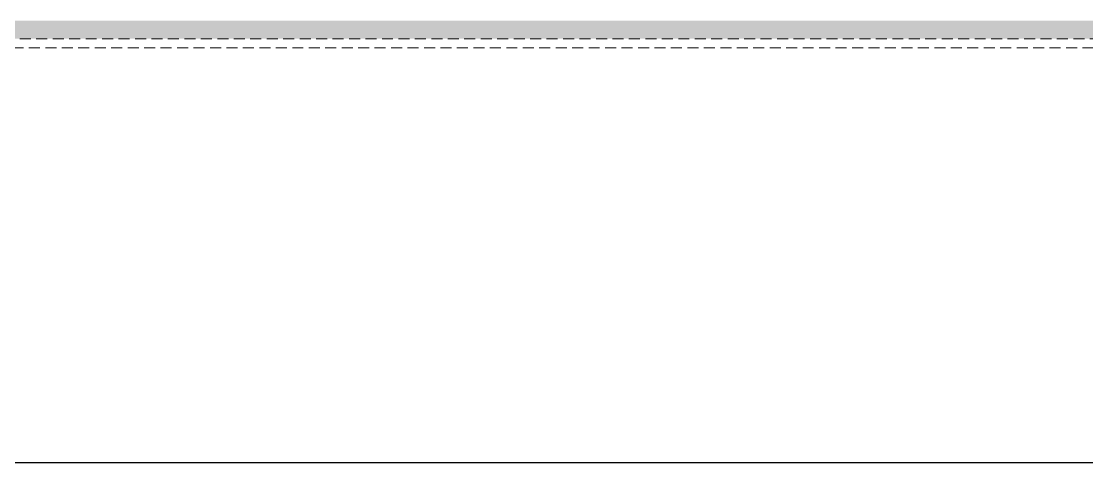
# Model space of a CAD drawing. Header units: millimetres. Extents: x 35877 to 3066687, y -650199 to -40525.
# Drawn here: x 147543.6 to 147640.7, y -179589.1 to -179548.9 of the extents above; entities that cross this region are included whole.
import ezdxf

# ---------------------------------------------------------------- set-up
doc = ezdxf.new("R2010")
doc.units = ezdxf.units.MM
doc.header["$MEASUREMENT"] = 0
doc.linetypes.add('DASHEDX2', pattern=[1.5, 1, -0.5])
doc.layers.add('Dimension', color=10, linetype='DASHEDX2', lineweight=20)
doc.layers.add('FURNITURE', color=32, linetype='Continuous', lineweight=9)

msp = doc.modelspace()

# ---------------------------------------------------------------- hatches: boundary and pattern name
at = {"layer": 'Dimension', "true_color": 0xd39e00, "transparency": 33554687}
h = msp.add_hatch(color=42, dxfattribs=at)
h.paths.add_polyline_path([(147495.5534, -179384.0794), (147495.5534, -179550.472), (147731.9485, -179550.472), (147731.9485, -179384.0794)])
h.paths.add_polyline_path([(147497.2125, -179385.7384), (147730.2894, -179385.7384), (147730.2894, -179548.813), (147497.2125, -179548.813)], flags=16)

# ---------------------------------------------------------------- linework, layer by layer
at = {"layer": 'Dimension', "color": 42, "true_color": 0xd39e00, "transparency": 33554687, "elevation": 0.3468}
for points in [[(147494.7239, -179383.2498), (147732.778, -179383.2498), (147732.778, -179551.3016), (147494.7239, -179551.3016)], [(147495.5534, -179384.0794), (147731.9485, -179384.0794), (147731.9485, -179550.472), (147495.5534, -179550.472)]]:
    msp.add_lwpolyline(points, close=True, dxfattribs=at)
at = {"layer": 'FURNITURE', "color": 3, "lineweight": 30, "transparency": 33554687}
msp.add_lwpolyline([(147302.3713, -178889.62), (148993.91, -178889.62), (148993.91, -179589.131), (147302.3713, -179589.131)], close=True, dxfattribs=at)

doc.saveas('drawing.dxf')
